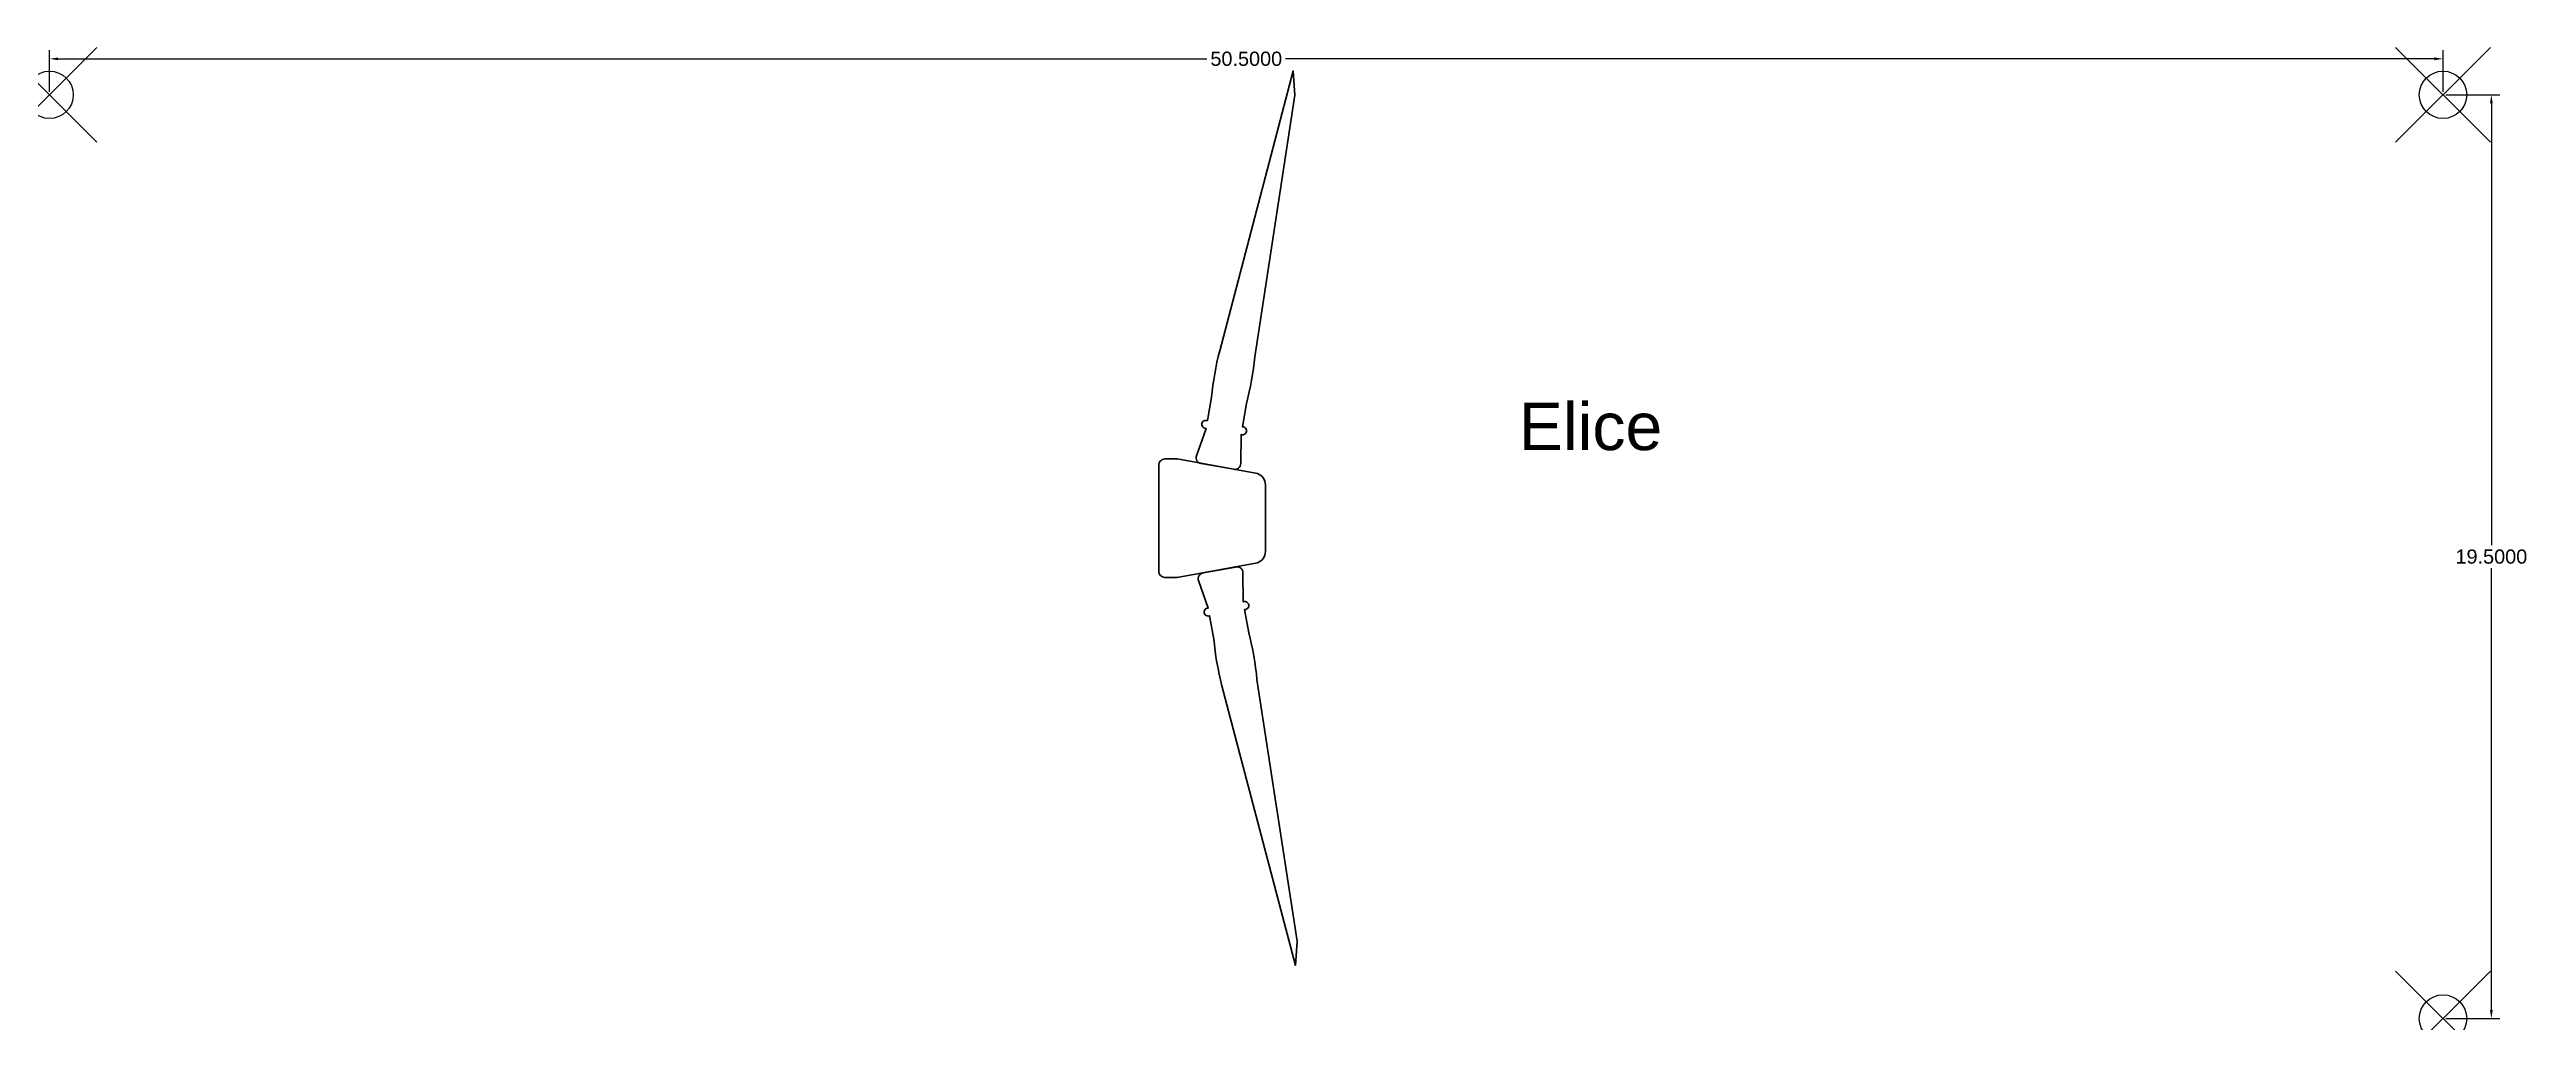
# Model space of a CAD drawing. Header units: millimetres. Extents: x 1.5 to 53.8, y 2 to 22.5.
import ezdxf

# ---------------------------------------------------------------- set-up
doc = ezdxf.new("R2010")
doc.units = ezdxf.units.MM
doc.header["$MEASUREMENT"] = 0
doc.header["$PDMODE"] = 35
doc.layers.add('Ax', color=254, linetype='Continuous', lineweight=30)
doc.layers.add('Elice', color=254, linetype='Continuous', lineweight=30)
doc.layers.add('Cotare', color=3, linetype='Continuous')
doc.layers.add('Puncte de grip', color=1, linetype='Continuous')
doc.styles.get("Standard").update_dxf_attribs({"font": 'arial.ttf'})
doc.dimstyles.get("Standard").update_dxf_attribs({"dimtxt": 0.18, "dimasz": 0.18, "dimexe": 0.18, "dimexo": 0.0625, "dimgap": 0.09, "dimtad": 0, "dimtih": 1, "dimtoh": 1, "dimdec": 4, "dimzin": 0, "dimdsep": 46, "dimtxsty": 'Standard', "dimcen": 0.09, "dimadec": 0, "dimazin": 0, "dimtfac": 1, "dimtdec": 4, "dimtofl": 0, "dimtmove": 0, "dimatfit": 3, "dimfxl": 1, "dimtolj": 1, "dimtzin": 0, "dimarcsym": 0})

# ---------------------------------------------------------------- blocks, each defined once
blk = doc.blocks.new('*D1')
at = {"layer": 'Cotare', "color": 0, "lineweight": -2, "transparency": 16777216}
for p, q in [((1.5, 21.562), (1.5, 22.44)), ((1.68, 22.26), (25.921, 22.26)), ((51.82, 22.26), (27.579, 22.26)), ((52, 21.562), (52, 22.44))]:
    blk.add_line(p, q, dxfattribs=at)
at = {"layer": 'Cotare', "color": 0, "transparency": 16777216}
for points in [[(1.68, 22.29), (1.68, 22.23), (1.5, 22.26)], [(51.82, 22.29), (51.82, 22.23), (52, 22.26)]]:
    blk.add_solid(points, dxfattribs=at)
at = {"layer": 'Defpoints', "color": 0, "transparency": 16777216}
for p in [(52, 22.26), (1.5, 21.5), (52, 21.5)]:
    blk.add_point(p, dxfattribs=at)
at = {"layer": 'Cotare', "color": 0, "transparency": 16777216, "insert": (26.75, 22.26), "char_height": 0.3, "attachment_point": 5}
blk.add_mtext('\\A1;50.5000', dxfattribs=at)
blk = doc.blocks.new('*D2')
at = {"layer": 'Cotare', "color": 0, "lineweight": -2, "transparency": 16777216}
for p, q in [((52.063, 21.5), (53.2, 21.5)), ((53.02, 21.32), (53.02, 11.993)), ((53.02, 2.18), (53.02, 11.507)), ((52.063, 2), (53.2, 2))]:
    blk.add_line(p, q, dxfattribs=at)
at = {"layer": 'Cotare', "color": 0, "transparency": 16777216}
for points in [[(52.99, 21.32), (53.05, 21.32), (53.02, 21.5)], [(52.99, 2.18), (53.05, 2.18), (53.02, 2)]]:
    blk.add_solid(points, dxfattribs=at)
at = {"layer": 'Defpoints', "color": 0, "transparency": 16777216}
for p in [(52, 21.5), (52, 2), (53.02, 2)]:
    blk.add_point(p, dxfattribs=at)
at = {"layer": 'Cotare', "color": 0, "transparency": 16777216, "insert": (53.02, 11.75), "char_height": 0.3, "attachment_point": 5}
blk.add_mtext('\\A1;19.5000', dxfattribs=at)
blk = doc.blocks.new('AxRotBL')
at = {"layer": 'Ax'}
for p, q in [((0, 2.25), (0, -2.25)), ((0.25, 2.5), (0.73, 2.5)), ((0.77, 2.5), (4.17, 1.88)), ((4.5, 1.41), (4.5, -1.41)), ((0.77, -2.5), (4.17, -1.88)), ((0.25, -2.5), (0.73, -2.5))]:
    blk.add_line(p, q, dxfattribs=at)
for centre, radius, start, end in [((0.25, 2.25), 0.25, 90, 180), ((0.73, 2.25), 0.25, 79.6541, 90), ((4, 1.41), 0.5, 0, 70.1181), ((4, -1.41), 0.5, 289.8819, 0), ((0.25, -2.25), 0.25, 180, 270), ((0.73, -2.25), 0.25, 270, 280.3459)]:
    blk.add_arc(centre, radius, start, end, dxfattribs=at)
blk = doc.blocks.new('PalEliceBl')
at = {"layer": 'Elice'}
blk.add_lwpolyline([(0.7, 0, 0.463455), (0.95, 0.29), (0.75, 1.5, 1.241674), (0.75, 1.83), (0.75, 2.83, 0.03929), (0.75, 4.83), (0.5, 16), (0.25, 17), (-0.75, 4.83, 0.03929), (-0.75, 2.83), (-0.75, 1.83, 1.241674), (-0.75, 1.5), (-0.95, 0.29, 0.463455), (-0.7, 0)], format="xyb", close=True, dxfattribs=at)
blk = doc.blocks.new('EliBl')
at = {"layer": 'Puncte de grip'}
for p, xscale, yscale, zscale, rotation in [((1.236, 1.093), 0.4999999999999998, 0.4999999999999998, 0.4999999999999998, 350.0000000000001), ((1.283, -1.093), -0.4999999999999997, 0.4999999999999999, 0.4999999999999999, 190)]:
    blk.add_blockref('PalEliceBl', p, dxfattribs=dict(at, xscale=xscale, yscale=yscale, zscale=zscale, rotation=rotation))
at = {"layer": 'Puncte de grip', "xscale": 0.5, "yscale": 0.5, "zscale": 0.5}
blk.add_blockref('AxRotBL', (0, 0), dxfattribs=at)

msp = doc.modelspace()

# ---------------------------------------------------------------- linework, layer by layer
at = {"layer": 'Puncte de grip'}
for p in [(1.5, 21.5), (52, 21.5), (52, 2)]:
    msp.add_point(p, dxfattribs=at)

# ---------------------------------------------------------------- block references
msp.add_blockref('EliBl', (24.90409, 12.56252), dxfattribs=at)

# ---------------------------------------------------------------- texts
at = {"layer": 'Cotare', "insert": (32.5, 15), "char_height": 1, "attachment_point": 1}
msp.add_mtext_dynamic_manual_height_columns('Elice', width=7.5900866, gutter_width=1, heights=[0], dxfattribs=at)

# ---------------------------------------------------------------- dimensions: what is measured, and where the dimension line sits
at = {"layer": 'Cotare'}
dim = msp.add_linear_dim(base=(52, 22.26012), p1=(1.5, 21.5), p2=(52, 21.5), dimstyle='Standard', override={"dimtxt": 0.3}, dxfattribs=at)
dim.commit()
dim.dimension.update_dxf_attribs({"geometry": '*D1', "text_midpoint": (26.75, 22.26012)})
dim = msp.add_linear_dim(base=(53.0199, 2), p1=(52, 21.5), p2=(52, 2), angle=90, dimstyle='Standard', override={"dimtxt": 0.3}, dxfattribs=at)
dim.commit()
dim.dimension.update_dxf_attribs({"geometry": '*D2', "text_midpoint": (53.0199, 11.75)})

doc.saveas('drawing.dxf')
